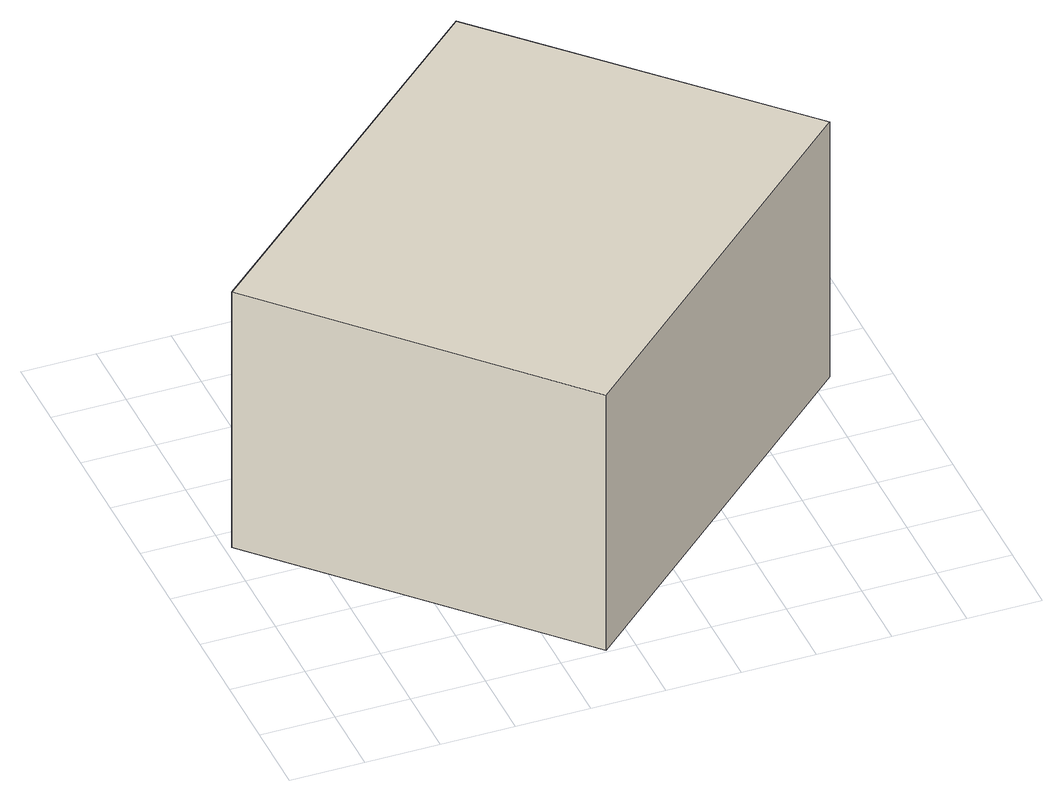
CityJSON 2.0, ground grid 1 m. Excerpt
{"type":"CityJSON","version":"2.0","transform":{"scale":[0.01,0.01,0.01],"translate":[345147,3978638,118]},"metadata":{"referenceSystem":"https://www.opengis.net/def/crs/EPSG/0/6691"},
"CityObjects":{
"building1":{"type":"Building","attributes":{"土砂災害警戒区域.現象区分":"1","土砂災害警戒区域.区域区分":"1","measuredHeight":4},"geometry":[{"type":"Solid","lod":"1","boundaries":[[[[0,1,2,3]],[[2,4,5,3]],[[1,6,4,2]],[[0,7,6,1]],[[3,5,7,0]],[[4,6,7,5]]]]}]}
},
"vertices":[
[472,784,92],[825,422,92],[362,3,92],[10,370,92],[362,3,487],[10,370,487],[825,422,487],[472,784,487]
]}
